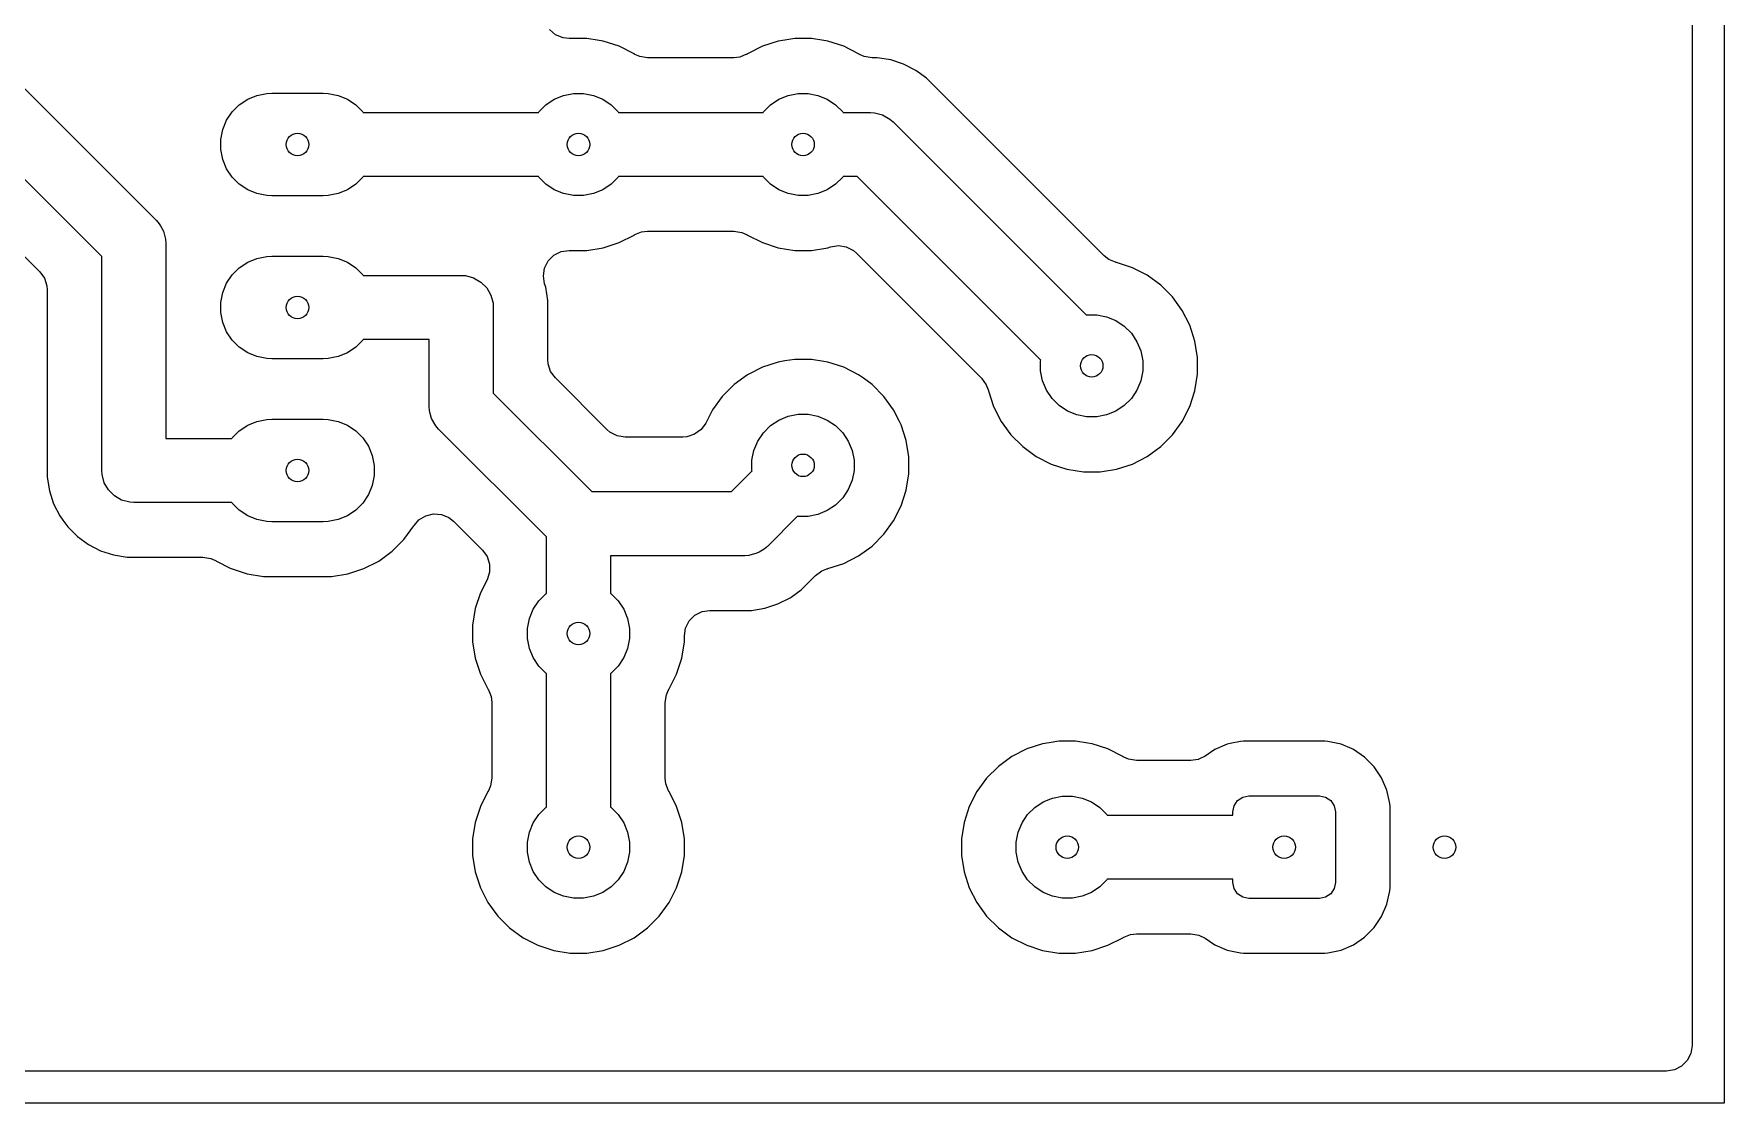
# Model space of a CAD drawing. Header units: millimetres. Extents: x 100 to 163, y -140.5 to -100.
# Drawn here: x 136.65 to 163, y -140.5 to -123.84 of the extents above; entities that cross this region are included whole.
import ezdxf

# ---------------------------------------------------------------- set-up
doc = ezdxf.new("R2010")
doc.units = ezdxf.units.MM
doc.layers.add('B.Cu', color=253, linetype='CONTINUOUS', true_color=0x83a598)
doc.layers.add('Edge.Cuts', color=40, linetype='CONTINUOUS', true_color=0xfabd2f)

msp = doc.modelspace()

# ---------------------------------------------------------------- linework, layer by layer
at = {"layer": 'B.Cu', "linetype": 'CONTINUOUS'}
for p, q in [((162.4995, -108.853193), (162.4995, -139.6005)), ((134.6283, -122.812893), (138.561853, -126.746446)), ((137.7083, -127.307106), (134.195557, -123.794363)), ((144.783266, -123.850881), (144.688353, -123.769793)), ((144.898592, -123.898669), (144.783266, -123.850881)), ((144.994427, -123.906225), (144.898592, -123.898669)), ((144.994427, -123.9095), (144.994427, -123.906225)), ((145.010103, -123.9095), (144.994427, -123.9095)), ((145.269897, -123.9095), (145.010103, -123.9095)), ((145.462344, -123.93998), (145.269897, -123.9095)), ((145.526494, -123.95014), (145.462344, -123.93998)), ((145.773572, -124.030421), (145.526494, -123.95014)), ((145.773575, -124.030422), (145.773572, -124.030421)), ((146.005046, -124.148363), (145.773575, -124.030422)), ((148.006424, -124.030422), (147.774953, -124.148363)), ((148.006427, -124.030421), (148.006424, -124.030422)), ((148.253505, -123.95014), (148.006427, -124.030421)), ((148.356145, -123.933884), (148.253505, -123.95014)), ((148.510103, -123.9095), (148.356145, -123.933884)), ((148.769897, -123.9095), (148.510103, -123.9095)), ((148.962344, -123.93998), (148.769897, -123.9095)), ((149.026494, -123.95014), (148.962344, -123.93998)), ((149.273572, -124.030421), (149.026494, -123.95014)), ((149.273575, -124.030422), (149.273572, -124.030421)), ((149.505046, -124.148363), (149.273575, -124.030422)), ((146.008854, -124.150697), (146.005046, -124.148363)), ((146.016965, -124.154436), (146.008854, -124.150697)), ((146.019019, -124.155483), (146.016965, -124.154436)), ((146.01906, -124.155402), (146.019019, -124.155483)), ((146.094043, -124.189972), (146.01906, -124.155402)), ((146.217341, -124.2095), (146.094043, -124.189972)), ((147.562659, -124.2095), (146.217341, -124.2095)), ((147.655815, -124.198473), (147.562659, -124.2095)), ((147.760739, -124.155008), (147.655815, -124.198473)), ((147.760981, -124.155483), (147.760739, -124.155008)), ((147.767017, -124.152407), (147.760981, -124.155483)), ((147.771146, -124.150697), (147.767017, -124.152407)), ((147.774953, -124.148363), (147.771146, -124.150697)), ((149.508854, -124.150697), (149.505046, -124.148363)), ((149.516965, -124.154436), (149.508854, -124.150697)), ((149.519019, -124.155483), (149.516965, -124.154436)), ((149.51906, -124.155402), (149.519019, -124.155483)), ((149.594043, -124.189972), (149.51906, -124.155402)), ((149.717341, -124.2095), (149.594043, -124.189972)), ((149.796284, -124.2095), (149.717341, -124.2095)), ((149.796287, -124.2095), (149.796284, -124.2095)), ((150.006243, -124.242754), (149.796287, -124.2095)), ((150.006244, -124.242754), (150.006243, -124.242754)), ((150.006248, -124.242755), (150.006244, -124.242754)), ((150.20841, -124.308442), (150.006248, -124.242755)), ((150.397817, -124.404949), (150.20841, -124.308442)), ((150.562401, -124.524526), (150.397817, -124.404949)), ((150.569792, -124.529896), (150.562401, -124.524526)), ((150.720104, -124.680208), (150.569792, -124.529896)), ((139.852485, -124.941592), (139.982883, -124.854463)), ((139.982883, -124.854463), (140.127772, -124.794448)), ((140.127772, -124.794448), (140.281586, -124.763852)), ((140.281586, -124.763852), (140.36, -124.76)), ((140.36, -124.76), (141.16, -124.76)), ((141.16, -124.76), (141.238414, -124.763852)), ((141.238414, -124.763852), (141.392228, -124.794448)), ((141.392228, -124.794448), (141.537117, -124.854463)), ((141.537117, -124.854463), (141.667515, -124.941592)), ((144.632485, -124.941592), (144.762883, -124.854463)), ((144.762883, -124.854463), (144.907772, -124.794448)), ((144.907772, -124.794448), (145.061586, -124.763852)), ((145.061586, -124.763852), (145.218414, -124.763852)), ((145.218414, -124.763852), (145.372228, -124.794448)), ((145.372228, -124.794448), (145.517117, -124.854463)), ((145.517117, -124.854463), (145.647515, -124.941592)), ((148.132485, -124.941592), (148.262883, -124.854463)), ((148.262883, -124.854463), (148.407772, -124.794448)), ((148.407772, -124.794448), (148.561586, -124.763852)), ((148.561586, -124.763852), (148.718414, -124.763852)), ((148.718414, -124.763852), (148.872228, -124.794448)), ((148.872228, -124.794448), (149.017117, -124.854463)), ((149.017117, -124.854463), (149.147515, -124.941592)), ((150.720106, -124.680211), (150.720104, -124.680208)), ((153.33315, -127.293255), (150.720106, -124.680211)), ((139.654463, -125.182883), (139.741592, -125.052485)), ((139.741592, -125.052485), (139.852485, -124.941592)), ((141.667515, -124.941592), (141.778408, -125.052485)), ((141.778408, -125.052485), (141.783429, -125.06)), ((141.783429, -125.06), (144.516571, -125.06)), ((144.516571, -125.06), (144.521592, -125.052485)), ((144.521592, -125.052485), (144.632485, -124.941592)), ((145.647515, -124.941592), (145.758408, -125.052485)), ((145.758408, -125.052485), (145.763429, -125.06)), ((145.763429, -125.06), (148.016571, -125.06)), ((148.016571, -125.06), (148.021592, -125.052485)), ((148.021592, -125.052485), (148.132485, -124.941592)), ((149.147515, -124.941592), (149.258408, -125.052485)), ((149.258408, -125.052485), (149.263429, -125.06)), ((149.263429, -125.06), (149.69, -125.06)), ((149.69, -125.06), (149.755248, -125.064277)), ((149.755248, -125.064277), (149.755263, -125.064277)), ((149.755263, -125.064277), (149.881342, -125.09806)), ((149.881342, -125.09806), (149.994381, -125.163323)), ((149.994381, -125.163323), (149.994396, -125.163338)), ((149.994396, -125.163338), (150.043553, -125.206447)), ((139.563852, -125.481586), (139.594448, -125.327772)), ((139.594448, -125.327772), (139.654463, -125.182883)), ((150.043553, -125.206447), (153.052722, -128.215615)), ((139.563852, -125.638414), (139.563852, -125.481586)), ((139.594448, -125.792228), (139.563852, -125.638414)), ((139.654463, -125.937117), (139.594448, -125.792228)), ((139.741592, -126.067515), (139.654463, -125.937117)), ((139.852485, -126.178408), (139.741592, -126.067515)), ((139.982883, -126.265537), (139.852485, -126.178408)), ((141.667515, -126.178408), (141.537117, -126.265537)), ((141.778408, -126.067515), (141.667515, -126.178408)), ((141.783429, -126.06), (141.778408, -126.067515)), ((144.516571, -126.06), (141.783429, -126.06)), ((144.521592, -126.067515), (144.516571, -126.06)), ((144.632485, -126.178408), (144.521592, -126.067515)), ((144.762883, -126.265537), (144.632485, -126.178408)), ((145.647515, -126.178408), (145.517117, -126.265537)), ((145.758408, -126.067515), (145.647515, -126.178408)), ((145.763429, -126.06), (145.758408, -126.067515)), ((148.016571, -126.06), (145.763429, -126.06)), ((148.021592, -126.067515), (148.016571, -126.06)), ((148.132485, -126.178408), (148.021592, -126.067515)), ((148.262883, -126.265537), (148.132485, -126.178408)), ((149.147515, -126.178408), (149.017117, -126.265537)), ((149.258408, -126.067515), (149.147515, -126.178408)), ((149.263429, -126.06), (149.258408, -126.067515)), ((149.482894, -126.06), (149.263429, -126.06)), ((152.345615, -128.922722), (149.482894, -126.06)), ((135.56468, -126.366275), (136.740936, -127.542531)), ((140.127772, -126.325552), (139.982883, -126.265537)), ((140.281586, -126.356148), (140.127772, -126.325552)), ((140.36, -126.36), (140.281586, -126.356148)), ((141.16, -126.36), (140.36, -126.36)), ((141.238414, -126.356148), (141.16, -126.36)), ((141.392228, -126.325552), (141.238414, -126.356148)), ((141.537117, -126.265537), (141.392228, -126.325552)), ((144.907772, -126.325552), (144.762883, -126.265537)), ((145.061586, -126.356148), (144.907772, -126.325552)), ((145.218414, -126.356148), (145.061586, -126.356148)), ((145.372228, -126.325552), (145.218414, -126.356148)), ((145.517117, -126.265537), (145.372228, -126.325552)), ((148.407772, -126.325552), (148.262883, -126.265537)), ((148.561586, -126.356148), (148.407772, -126.325552)), ((148.718414, -126.356148), (148.561586, -126.356148)), ((148.872228, -126.325552), (148.718414, -126.356148)), ((149.017117, -126.265537), (148.872228, -126.325552)), ((138.561853, -126.746446), (138.604968, -126.79561)), ((138.604968, -126.79561), (138.604977, -126.795619)), ((138.604977, -126.795619), (138.624827, -126.830001)), ((138.624827, -126.830001), (138.67024, -126.908658)), ((138.67024, -126.908658), (138.704023, -127.034737)), ((145.773572, -127.089579), (146.005051, -126.971634)), ((146.005051, -126.971634), (146.00506, -126.971627)), ((146.00506, -126.971627), (146.008854, -126.969303)), ((146.008854, -126.969303), (146.012982, -126.967592)), ((146.012982, -126.967592), (146.019019, -126.964517)), ((146.019019, -126.964517), (146.01926, -126.964991)), ((146.01926, -126.964991), (146.124185, -126.921527)), ((146.124185, -126.921527), (146.217341, -126.9105)), ((146.217341, -126.9105), (147.562659, -126.9105)), ((147.562659, -126.9105), (147.685957, -126.930028)), ((147.685957, -126.930028), (147.760939, -126.964597)), ((147.760939, -126.964597), (147.760981, -126.964517)), ((147.760981, -126.964517), (147.763034, -126.965563)), ((147.763034, -126.965563), (147.771146, -126.969303)), ((147.771146, -126.969303), (147.774945, -126.971631)), ((147.774945, -126.971631), (147.774949, -126.971634)), ((147.774949, -126.971634), (148.006428, -127.089579)), ((138.704023, -127.034737), (138.704023, -127.034752)), ((138.704023, -127.034752), (138.7083, -127.1)), ((138.7083, -127.1), (138.7083, -130.14)), ((144.757263, -127.286496), (144.868491, -127.229821)), ((144.868491, -127.229821), (144.991789, -127.210292)), ((144.991789, -127.210292), (144.997069, -127.2105)), ((144.997069, -127.2105), (145.010103, -127.2105)), ((145.010103, -127.2105), (145.269894, -127.2105)), ((145.269894, -127.2105), (145.269897, -127.2105)), ((145.269897, -127.2105), (145.526493, -127.16986)), ((145.526493, -127.16986), (145.773572, -127.089579)), ((148.006428, -127.089579), (148.253507, -127.16986)), ((148.253507, -127.16986), (148.510103, -127.2105)), ((148.510103, -127.2105), (148.510106, -127.2105)), ((148.510106, -127.2105), (148.769894, -127.2105)), ((148.769894, -127.2105), (148.769897, -127.2105)), ((148.769897, -127.2105), (149.026493, -127.16986)), ((149.026493, -127.16986), (149.068283, -127.156281)), ((149.068283, -127.156281), (149.191577, -127.136751)), ((149.191577, -127.136751), (149.314875, -127.156277)), ((149.314875, -127.156277), (149.426105, -127.212949)), ((149.426105, -127.212949), (149.47372, -127.253615)), ((149.47372, -127.253615), (151.423255, -129.20315)), ((137.7083, -130.64), (137.7083, -127.307106)), ((139.741592, -127.592485), (139.852485, -127.481592)), ((139.852485, -127.481592), (139.982883, -127.394463)), ((139.982883, -127.394463), (140.127772, -127.334448)), ((140.127772, -127.334448), (140.281586, -127.303852)), ((140.281586, -127.303852), (140.36, -127.3)), ((140.36, -127.3), (141.16, -127.3)), ((141.16, -127.3), (141.238414, -127.303852)), ((141.238414, -127.303852), (141.392228, -127.334448)), ((141.392228, -127.334448), (141.537117, -127.394463)), ((141.537117, -127.394463), (141.667515, -127.481592)), ((141.667515, -127.481592), (141.778408, -127.592485)), ((144.592792, -127.609295), (144.612319, -127.485997)), ((144.612319, -127.485997), (144.668992, -127.374768)), ((144.668992, -127.374768), (144.757263, -127.286496)), ((153.406802, -127.351318), (153.33315, -127.293255)), ((153.511747, -127.39479), (153.406802, -127.351318)), ((153.511584, -127.395295), (153.511747, -127.39479)), ((153.51799, -127.397376), (153.511584, -127.395295)), ((153.522134, -127.399093), (153.51799, -127.397376)), ((153.526497, -127.40014), (153.522134, -127.399093)), ((153.773561, -127.480417), (153.526497, -127.40014)), ((153.773575, -127.480422), (153.773561, -127.480417)), ((154.00505, -127.598365), (153.773575, -127.480422)), ((136.740936, -127.542531), (136.814312, -127.643525)), ((136.814312, -127.643525), (136.852888, -127.76225)), ((136.852888, -127.76225), (136.8578, -127.824667)), ((139.594448, -127.867772), (139.654463, -127.722883)), ((139.654463, -127.722883), (139.741592, -127.592485)), ((141.778408, -127.592485), (141.783429, -127.6)), ((141.783429, -127.6), (143.3117, -127.6)), ((143.3117, -127.6), (143.376963, -127.604278)), ((143.376963, -127.604278), (143.503042, -127.63806)), ((143.503042, -127.63806), (143.616081, -127.703323)), ((143.616081, -127.703323), (143.708377, -127.795619)), ((143.708377, -127.795619), (143.77364, -127.908658)), ((144.61232, -127.732588), (144.592792, -127.609295)), ((144.628946, -127.783757), (144.61232, -127.732588)), ((144.6622, -127.993713), (144.628946, -127.783757)), ((154.005052, -127.598366), (154.00505, -127.598365)), ((154.215229, -127.751069), (154.005051, -127.598366)), ((154.005051, -127.598366), (154.005052, -127.598366)), ((154.398931, -127.934771), (154.215229, -127.751069)), ((136.8578, -127.824667), (136.8578, -130.746284)), ((139.563852, -128.021586), (139.594448, -127.867772)), ((139.563852, -128.178414), (139.563852, -128.021586)), ((143.77364, -127.908658), (143.807422, -128.034737)), ((143.807422, -128.034737), (143.8117, -128.1)), ((144.6622, -127.993715), (144.6622, -127.993713)), ((144.6622, -128.916233), (144.6622, -127.993715)), ((154.551634, -128.144949), (154.398931, -127.934771)), ((139.594448, -128.332228), (139.563852, -128.178414)), ((143.8117, -128.1), (143.8117, -129.433793)), ((153.052722, -128.215615), (153.061586, -128.213852)), ((153.061586, -128.213852), (153.218414, -128.213852)), ((153.218414, -128.213852), (153.372228, -128.244448)), ((153.372228, -128.244448), (153.517117, -128.304463)), ((153.517117, -128.304463), (153.647515, -128.391592)), ((154.669579, -128.376428), (154.551634, -128.144949)), ((139.654463, -128.477117), (139.594448, -128.332228)), ((139.741592, -128.607515), (139.654463, -128.477117)), ((153.647515, -128.391592), (153.758408, -128.502485)), ((153.758408, -128.502485), (153.845537, -128.632883)), ((154.74986, -128.623507), (154.669579, -128.376428)), ((139.852485, -128.718408), (139.741592, -128.607515)), ((139.982883, -128.805537), (139.852485, -128.718408)), ((140.127772, -128.865552), (139.982883, -128.805537)), ((141.537117, -128.805537), (141.392228, -128.865552)), ((141.667515, -128.718408), (141.537117, -128.805537)), ((141.778408, -128.607515), (141.667515, -128.718408)), ((141.783429, -128.6), (141.778408, -128.607515)), ((142.8117, -128.6), (141.783429, -128.6)), ((142.8117, -129.6409), (142.8117, -128.6)), ((153.845537, -128.632883), (153.905552, -128.777772)), ((153.905552, -128.777772), (153.936148, -128.931586)), ((154.7905, -128.880103), (154.74986, -128.623507)), ((140.281586, -128.896148), (140.127772, -128.865552)), ((140.36, -128.9), (140.281586, -128.896148)), ((141.16, -128.9), (140.36, -128.9)), ((141.238414, -128.896148), (141.16, -128.9)), ((141.392228, -128.865552), (141.238414, -128.896148)), ((144.667112, -128.97865), (144.6622, -128.916233)), ((144.705688, -129.097375), (144.667112, -128.97865)), ((144.779064, -129.198369), (144.705688, -129.097375)), ((148.006424, -129.030422), (147.774949, -129.148365)), ((148.006427, -129.030421), (148.006424, -129.030422)), ((148.253505, -128.95014), (148.006427, -129.030421)), ((148.356145, -128.933884), (148.253505, -128.95014)), ((148.510103, -128.9095), (148.356145, -128.933884)), ((148.769897, -128.9095), (148.510103, -128.9095)), ((148.962344, -128.93998), (148.769897, -128.9095)), ((149.026494, -128.95014), (148.962344, -128.93998)), ((149.273572, -129.030421), (149.026494, -128.95014)), ((149.273575, -129.030422), (149.273572, -129.030421)), ((149.50505, -129.148365), (149.273575, -129.030422)), ((152.343852, -128.931586), (152.345615, -128.922722)), ((152.343852, -129.088414), (152.343852, -128.931586)), ((152.374448, -129.242228), (152.343852, -129.088414)), ((153.936148, -129.088414), (153.905552, -129.242228)), ((153.936148, -128.931586), (153.936148, -129.088414)), ((154.7905, -129.139897), (154.7905, -128.880103)), ((145.582531, -130.001836), (144.779064, -129.198369)), ((147.564773, -129.301067), (147.381067, -129.484773)), ((147.774949, -129.148365), (147.564773, -129.301067)), ((149.580455, -129.20315), (149.50505, -129.148365)), ((149.715229, -129.301069), (149.580455, -129.20315)), ((149.898931, -129.484771), (149.715229, -129.301069)), ((151.423255, -129.20315), (151.496631, -129.304144)), ((151.496631, -129.304144), (151.52521, -129.381611)), ((151.52521, -129.381611), (151.525295, -129.381584)), ((151.525295, -129.381584), (151.52599, -129.383724)), ((151.52599, -129.383724), (151.529093, -129.392134)), ((152.434463, -129.387117), (152.374448, -129.242228)), ((153.905552, -129.242228), (153.845537, -129.387117)), ((154.74986, -129.396493), (154.7905, -129.139897)), ((142.815977, -129.706147), (142.8117, -129.6409)), ((143.8117, -129.433793), (145.347107, -130.9692)), ((147.381067, -129.484773), (147.228365, -129.694949)), ((150.051634, -129.694949), (149.898931, -129.484771)), ((151.529093, -129.392134), (151.53014, -129.396497)), ((151.53014, -129.396497), (151.610417, -129.643561)), ((151.610417, -129.643561), (151.610422, -129.643575)), ((151.610422, -129.643575), (151.728365, -129.87505)), ((152.521592, -129.517515), (152.434463, -129.387117)), ((152.632485, -129.628408), (152.521592, -129.517515)), ((152.762883, -129.715537), (152.632485, -129.628408)), ((153.647515, -129.628408), (153.517117, -129.715537)), ((153.758408, -129.517515), (153.647515, -129.628408)), ((153.845537, -129.387117), (153.758408, -129.517515)), ((154.551634, -129.875051), (154.669579, -129.643572)), ((154.669579, -129.643572), (154.74986, -129.396493)), ((139.982883, -129.934463), (140.127772, -129.874448)), ((140.127772, -129.874448), (140.281586, -129.843852)), ((140.281586, -129.843852), (140.36, -129.84)), ((140.36, -129.84), (141.16, -129.84)), ((141.16, -129.84), (141.238414, -129.843852)), ((141.238414, -129.843852), (141.392228, -129.874448)), ((141.392228, -129.874448), (141.537117, -129.934463)), ((142.815977, -129.706163), (142.815977, -129.706147)), ((142.828668, -129.753525), (142.815977, -129.706163)), ((142.84976, -129.832242), (142.828668, -129.753525)), ((142.915023, -129.945281), (142.84976, -129.832242)), ((147.123457, -129.900843), (147.050081, -130.001836)), ((147.228365, -129.694949), (147.123457, -129.900843)), ((148.132485, -129.941592), (148.262883, -129.854463)), ((148.262883, -129.854463), (148.407772, -129.794448)), ((148.407772, -129.794448), (148.561586, -129.763852)), ((148.561586, -129.763852), (148.718414, -129.763852)), ((148.718414, -129.763852), (148.872228, -129.794448)), ((148.872228, -129.794448), (149.017117, -129.854463)), ((149.017117, -129.854463), (149.147515, -129.941592)), ((150.1434, -129.87505), (150.051634, -129.694949)), ((150.169579, -129.926428), (150.1434, -129.87505)), ((151.728365, -129.87505), (151.771679, -129.934667)), ((152.907772, -129.775552), (152.762883, -129.715537)), ((153.061586, -129.806148), (152.907772, -129.775552)), ((153.218414, -129.806148), (153.061586, -129.806148)), ((153.372228, -129.775552), (153.218414, -129.806148)), ((153.517117, -129.715537), (153.372228, -129.775552)), ((154.398931, -130.085229), (154.551634, -129.875051)), ((138.7083, -130.14), (139.736571, -130.14)), ((139.736571, -130.14), (139.741592, -130.132485)), ((139.741592, -130.132485), (139.852485, -130.021592)), ((139.852485, -130.021592), (139.982883, -129.934463)), ((141.537117, -129.934463), (141.667515, -130.021592)), ((141.667515, -130.021592), (141.778408, -130.132485)), ((141.778408, -130.132485), (141.865537, -130.262883)), ((142.915038, -129.945296), (142.915023, -129.945281)), ((142.958147, -129.994453), (142.915038, -129.945296)), ((144.64, -131.676306), (142.958147, -129.994453)), ((145.630141, -130.042498), (145.582531, -130.001836)), ((145.741369, -130.099172), (145.630141, -130.042498)), ((145.864667, -130.1187), (145.741369, -130.099172)), ((146.767946, -130.1187), (145.864667, -130.1187)), ((146.830362, -130.113788), (146.767946, -130.1187)), ((146.949087, -130.075212), (146.830362, -130.113788)), ((147.050081, -130.001836), (146.949087, -130.075212)), ((147.934463, -130.182883), (148.021592, -130.052485)), ((148.021592, -130.052485), (148.132485, -129.941592)), ((149.147515, -129.941592), (149.258408, -130.052485)), ((149.258408, -130.052485), (149.345537, -130.182883)), ((150.24986, -130.173507), (150.169579, -129.926428)), ((150.2905, -130.430103), (150.24986, -130.173507)), ((151.771679, -129.934667), (151.881069, -130.085229)), ((151.881069, -130.085229), (152.064771, -130.268931)), ((154.215229, -130.268931), (154.398931, -130.085229)), ((141.865537, -130.262883), (141.925552, -130.407772)), ((141.925552, -130.407772), (141.956148, -130.561586)), ((147.843852, -130.481586), (147.874448, -130.327772)), ((147.874448, -130.327772), (147.934463, -130.182883)), ((149.345537, -130.182883), (149.405552, -130.327772)), ((149.405552, -130.327772), (149.436148, -130.481586)), ((150.2905, -130.689897), (150.2905, -130.430103)), ((152.064771, -130.268931), (152.274949, -130.421634)), ((152.274949, -130.421634), (152.506428, -130.539579)), ((153.773572, -130.539579), (154.005051, -130.421634)), ((154.005051, -130.421634), (154.215229, -130.268931)), ((137.712578, -130.705263), (137.7083, -130.64)), ((141.956148, -130.561586), (141.956148, -130.718414)), ((147.523694, -130.9692), (147.845615, -130.647278)), ((147.843852, -130.638414), (147.843852, -130.481586)), ((147.845615, -130.647278), (147.843852, -130.638414)), ((149.436148, -130.638414), (149.405552, -130.792228)), ((149.436148, -130.481586), (149.436148, -130.638414)), ((150.24986, -130.946493), (150.2905, -130.689897)), ((152.506428, -130.539579), (152.753507, -130.61986)), ((152.753507, -130.61986), (153.010103, -130.6605)), ((153.010103, -130.6605), (153.010106, -130.6605)), ((153.010106, -130.6605), (153.269894, -130.6605)), ((153.269894, -130.6605), (153.269897, -130.6605)), ((153.269897, -130.6605), (153.526493, -130.61986)), ((153.526493, -130.61986), (153.773572, -130.539579)), ((136.8578, -130.746284), (136.891055, -130.956248)), ((136.891055, -130.956248), (136.956742, -131.15841)), ((137.74636, -130.831342), (137.712578, -130.705263)), ((137.811623, -130.944381), (137.74636, -130.831342)), ((137.903919, -131.036677), (137.811623, -130.944381)), ((141.925552, -130.872228), (141.865537, -131.017117)), ((141.956148, -130.718414), (141.925552, -130.872228)), ((149.345537, -130.937117), (149.258408, -131.067515)), ((149.405552, -130.792228), (149.345537, -130.937117)), ((150.169579, -131.193572), (150.24986, -130.946493)), ((136.956742, -131.15841), (137.053249, -131.347817)), ((138.016958, -131.10194), (137.903919, -131.036677)), ((138.143037, -131.135722), (138.016958, -131.10194)), ((138.2083, -131.14), (138.143037, -131.135722)), ((139.736571, -131.14), (138.2083, -131.14)), ((139.741592, -131.147515), (139.736571, -131.14)), ((139.852485, -131.258408), (139.741592, -131.147515)), ((141.778408, -131.147515), (141.667515, -131.258408)), ((141.865537, -131.017117), (141.778408, -131.147515)), ((145.347107, -130.9692), (147.523694, -130.9692)), ((149.147515, -131.178408), (149.017117, -131.265537)), ((149.258408, -131.067515), (149.147515, -131.178408)), ((150.051634, -131.425051), (150.169579, -131.193572)), ((137.053249, -131.347817), (137.103391, -131.416831)), ((137.103391, -131.416831), (137.178196, -131.519792)), ((139.982883, -131.345537), (139.852485, -131.258408)), ((140.127772, -131.405552), (139.982883, -131.345537)), ((140.281586, -131.436148), (140.127772, -131.405552)), ((140.36, -131.44), (140.281586, -131.436148)), ((141.16, -131.44), (140.36, -131.44)), ((141.238414, -131.436148), (141.16, -131.44)), ((141.392228, -131.405552), (141.238414, -131.436148)), ((141.537117, -131.345537), (141.392228, -131.405552)), ((141.667515, -131.258408), (141.537117, -131.345537)), ((142.571634, -131.50505), (142.580848, -131.492369)), ((142.580848, -131.492369), (142.582001, -131.493207)), ((142.582001, -131.493207), (142.652059, -131.411174)), ((142.652059, -131.411174), (142.758496, -131.345945)), ((142.758496, -131.345945), (142.879881, -131.316798)), ((142.879881, -131.316798), (143.004331, -131.326588)), ((143.004331, -131.326588), (143.119665, -131.374356)), ((143.119665, -131.374356), (143.193336, -131.432431)), ((143.193336, -131.432431), (143.640673, -131.879768)), ((148.552721, -131.354384), (148.084353, -131.822753)), ((148.561586, -131.356148), (148.552721, -131.354384)), ((148.718414, -131.356148), (148.561586, -131.356148)), ((148.872228, -131.325552), (148.718414, -131.356148)), ((149.017117, -131.265537), (148.872228, -131.325552)), ((149.898931, -131.635229), (150.051634, -131.425051)), ((137.178196, -131.519792), (137.328508, -131.670104)), ((137.328508, -131.670104), (137.328511, -131.670106)), ((137.328511, -131.670106), (137.500482, -131.79505)), ((142.235229, -131.898931), (142.418931, -131.715229)), ((142.418931, -131.715229), (142.571634, -131.505051)), ((142.571634, -131.505051), (142.571634, -131.50505)), ((144.64, -132.55657), (144.64, -131.676306)), ((149.715229, -131.818931), (149.898931, -131.635229)), ((137.500482, -131.79505), (137.500484, -131.795051)), ((137.500484, -131.795051), (137.689888, -131.891557)), ((137.689888, -131.891557), (137.892057, -131.957246)), ((137.892057, -131.957246), (138.102013, -131.9905)), ((138.102013, -131.9905), (139.282659, -131.9905)), ((139.282659, -131.9905), (139.405957, -132.010028)), ((139.405957, -132.010028), (139.480939, -132.044597)), ((142.025051, -132.051634), (142.235229, -131.898931)), ((143.640673, -131.879768), (143.714049, -131.980762)), ((143.714049, -131.980762), (143.752625, -132.099487)), ((147.7308, -131.9692), (145.64, -131.9692)), ((145.64, -131.9692), (145.64, -132.55657)), ((147.796048, -131.964923), (147.7308, -131.9692)), ((147.796063, -131.964923), (147.796048, -131.964923)), ((147.922142, -131.93114), (147.796063, -131.964923)), ((147.954467, -131.912477), (147.922142, -131.93114)), ((148.035181, -131.865877), (147.954467, -131.912477)), ((148.035196, -131.865861), (148.035181, -131.865877)), ((148.084353, -131.822753), (148.035196, -131.865861)), ((149.273572, -132.089579), (149.505051, -131.971634)), ((149.505051, -131.971634), (149.715229, -131.818931)), ((139.480939, -132.044597), (139.480981, -132.044517)), ((139.480981, -132.044517), (139.483034, -132.045563)), ((139.483034, -132.045563), (139.491146, -132.049303)), ((139.491146, -132.049303), (139.494945, -132.051631)), ((139.494945, -132.051631), (139.494949, -132.051634)), ((139.494949, -132.051634), (139.494953, -132.051636)), ((139.494953, -132.051636), (139.708609, -132.1605)), ((139.708609, -132.1605), (139.726428, -132.169579)), ((139.726428, -132.169579), (139.973507, -132.24986)), ((139.973507, -132.24986), (140.230103, -132.2905)), ((141.289897, -132.2905), (141.546493, -132.24986)), ((141.546493, -132.24986), (141.793572, -132.169579)), ((141.793572, -132.169579), (142.025051, -132.051634)), ((143.752625, -132.224321), (143.714049, -132.343045)), ((143.752625, -132.099487), (143.752625, -132.224321)), ((148.760906, -132.348988), (148.833152, -132.276741)), ((148.833152, -132.276741), (148.934143, -132.203368)), ((148.934143, -132.203368), (149.011611, -132.17479)), ((149.011583, -132.174704), (149.013777, -132.17399)), ((149.011611, -132.17479), (149.011583, -132.174704)), ((149.013777, -132.17399), (149.022151, -132.170902)), ((149.022151, -132.170902), (149.026481, -132.169861)), ((149.026481, -132.169861), (149.026493, -132.16986)), ((149.026493, -132.16986), (149.273572, -132.089579)), ((140.230103, -132.2905), (140.230106, -132.2905)), ((140.230106, -132.2905), (141.289894, -132.2905)), ((141.289894, -132.2905), (141.289897, -132.2905)), ((143.610421, -132.546427), (143.53014, -132.793505)), ((143.610423, -132.546423), (143.610421, -132.546427)), ((143.714049, -132.343045), (143.610423, -132.546423)), ((148.454084, -132.613013), (148.610592, -132.499304)), ((148.610592, -132.499304), (148.760904, -132.348992)), ((148.760904, -132.348992), (148.760906, -132.348988)), ((143.53014, -132.793505), (143.4895, -133.050105)), ((144.374448, -132.947772), (144.434463, -132.802883)), ((144.434463, -132.802883), (144.521592, -132.672485)), ((144.521592, -132.672485), (144.632485, -132.561592)), ((144.632485, -132.561592), (144.64, -132.55657)), ((145.64, -132.55657), (145.647515, -132.561592)), ((145.647515, -132.561592), (145.758408, -132.672485)), ((145.758408, -132.672485), (145.845537, -132.802883)), ((145.845537, -132.802883), (145.905552, -132.947772)), ((147.837087, -132.8197), (148.047043, -132.786446)), ((148.047043, -132.786446), (148.249212, -132.720757)), ((148.249212, -132.720757), (148.438616, -132.624251)), ((148.438616, -132.624251), (148.454084, -132.613013)), ((143.4895, -133.050105), (143.4895, -133.309894)), ((144.343852, -133.101586), (144.374448, -132.947772)), ((145.905552, -132.947772), (145.936148, -133.101586)), ((146.810028, -133.095402), (146.866702, -132.984174)), ((146.866702, -132.984174), (146.954974, -132.895902)), ((146.954974, -132.895902), (147.066202, -132.839228)), ((147.066202, -132.839228), (147.1895, -132.8197)), ((147.1895, -132.8197), (147.837084, -132.8197)), ((147.837084, -132.8197), (147.837087, -132.8197)), ((143.4895, -133.309894), (143.53014, -133.566494)), ((144.343852, -133.258414), (144.343852, -133.101586)), ((144.374448, -133.412228), (144.343852, -133.258414)), ((145.936148, -133.258414), (145.905552, -133.412228)), ((145.936148, -133.101586), (145.936148, -133.258414)), ((146.74986, -133.566493), (146.7905, -133.309897)), ((146.7905, -133.2187), (146.810028, -133.095402)), ((146.7905, -133.309897), (146.7905, -133.2187)), ((143.53014, -133.566494), (143.610421, -133.813572)), ((144.434463, -133.557117), (144.374448, -133.412228)), ((144.521592, -133.687515), (144.434463, -133.557117)), ((145.845537, -133.557117), (145.758408, -133.687515)), ((145.905552, -133.412228), (145.845537, -133.557117)), ((146.669579, -133.813572), (146.74986, -133.566493)), ((143.610421, -133.813572), (143.610422, -133.813575)), ((143.610422, -133.813575), (143.728363, -134.045046)), ((144.632485, -133.798408), (144.521592, -133.687515)), ((144.64, -133.803429), (144.632485, -133.798408)), ((144.64, -135.88657), (144.64, -133.803429)), ((145.647515, -133.798408), (145.64, -133.803429)), ((145.64, -133.803429), (145.64, -135.88657)), ((145.758408, -133.687515), (145.647515, -133.798408)), ((146.551634, -134.045051), (146.669579, -133.813572)), ((143.728363, -134.045046), (143.730703, -134.048864)), ((143.730703, -134.048864), (143.732416, -134.053)), ((143.732416, -134.053), (143.735483, -134.059019)), ((143.735483, -134.059019), (143.735009, -134.05926)), ((143.735009, -134.05926), (143.778475, -134.164196)), ((146.510028, -134.134044), (146.544596, -134.059059)), ((146.544517, -134.059019), (146.54555, -134.05699)), ((146.544596, -134.059059), (146.544517, -134.059019)), ((146.54555, -134.05699), (146.549297, -134.048864)), ((146.549297, -134.048864), (146.551627, -134.04506)), ((146.551627, -134.04506), (146.551634, -134.045051)), ((143.778475, -134.164196), (143.7895, -134.257342)), ((143.7895, -134.257342), (143.7895, -135.432658)), ((146.4905, -134.257342), (146.510028, -134.134044)), ((146.4905, -135.432658), (146.4905, -134.257342)), ((152.373505, -134.90014), (152.126427, -134.980421)), ((152.476145, -134.883884), (152.373505, -134.90014)), ((152.630103, -134.8595), (152.476145, -134.883884)), ((152.889897, -134.8595), (152.630103, -134.8595)), ((153.082344, -134.88998), (152.889897, -134.8595)), ((153.146494, -134.90014), (153.082344, -134.88998)), ((153.393572, -134.980421), (153.146494, -134.90014)), ((155.253383, -134.906988), (155.060183, -134.989722)), ((155.299217, -134.897017), (155.253383, -134.906988)), ((155.458755, -134.862312), (155.299217, -134.897017)), ((155.458756, -134.862311), (155.458755, -134.862312)), ((155.458761, -134.862311), (155.458756, -134.862311)), ((155.505946, -134.8595), (155.458761, -134.862311)), ((155.505962, -134.8595), (155.505946, -134.8595)), ((156.774038, -134.8595), (155.505962, -134.8595)), ((156.774053, -134.8595), (156.774038, -134.8595)), ((156.82124, -134.862311), (156.774053, -134.8595)), ((156.821245, -134.862312), (156.821238, -134.862311)), ((156.821238, -134.862311), (156.82124, -134.862311)), ((157.026612, -134.906987), (156.821245, -134.862312)), ((157.026616, -134.906988), (157.026612, -134.906987)), ((157.198096, -134.980421), (157.026616, -134.906988)), ((151.894949, -135.098365), (151.684773, -135.251067)), ((152.126424, -134.980422), (151.894949, -135.098365)), ((152.126427, -134.980421), (152.126424, -134.980422)), ((153.393575, -134.980422), (153.393572, -134.980421)), ((153.625046, -135.098363), (153.393575, -134.980422)), ((153.628854, -135.100697), (153.625046, -135.098363)), ((153.636965, -135.104436), (153.628854, -135.100697)), ((153.639019, -135.105483), (153.636965, -135.104436)), ((153.63906, -135.105402), (153.639019, -135.105483)), ((153.714043, -135.139972), (153.63906, -135.105402)), ((153.837341, -135.1595), (153.714043, -135.139972)), ((154.687006, -135.1595), (153.837341, -135.1595)), ((154.797595, -135.143868), (154.687006, -135.1595)), ((154.910649, -135.090931), (154.797595, -135.143868)), ((155.060183, -134.989722), (154.910649, -135.090931)), ((157.219813, -134.989721), (157.198096, -134.980421)), ((157.393865, -135.107523), (157.219813, -134.989721)), ((157.542477, -135.256135), (157.393865, -135.107523)), ((143.7895, -135.432658), (143.769972, -135.555956)), ((146.501525, -135.525804), (146.4905, -135.432658)), ((151.501067, -135.434773), (151.348365, -135.644949)), ((151.684773, -135.251067), (151.501067, -135.434773)), ((157.660279, -135.430187), (157.542477, -135.256135)), ((157.743013, -135.623388), (157.660279, -135.430187)), ((143.728363, -135.644953), (143.610422, -135.876424)), ((143.730703, -135.641136), (143.728363, -135.644953)), ((143.734449, -135.633009), (143.730703, -135.641136)), ((143.735483, -135.630981), (143.734449, -135.633009)), ((143.769972, -135.555956), (143.735403, -135.63094)), ((143.735403, -135.63094), (143.735483, -135.630981)), ((146.54499, -135.630739), (146.501525, -135.525804)), ((146.544517, -135.630981), (146.54499, -135.630739)), ((146.547583, -135.636999), (146.544517, -135.630981)), ((146.549297, -135.641136), (146.547583, -135.636999)), ((146.551631, -135.644945), (146.549297, -135.641136)), ((146.551634, -135.644949), (146.551631, -135.644945)), ((146.669579, -135.876428), (146.551634, -135.644949)), ((151.348365, -135.644949), (151.230422, -135.876424)), ((155.494329, -135.72903), (155.59, -135.71)), ((155.59, -135.71), (156.69, -135.71)), ((156.69, -135.71), (156.785671, -135.72903)), ((157.787688, -135.828755), (157.743013, -135.623388)), ((143.610421, -135.876427), (143.53014, -136.123505)), ((143.610422, -135.876424), (143.610421, -135.876427)), ((144.521592, -136.002485), (144.632485, -135.891592)), ((144.632485, -135.891592), (144.64, -135.88657)), ((145.64, -135.88657), (145.647515, -135.891592)), ((145.647515, -135.891592), (145.758408, -136.002485)), ((146.74986, -136.123507), (146.669579, -135.876428)), ((151.230421, -135.876427), (151.15014, -136.123505)), ((151.230422, -135.876424), (151.230421, -135.876427)), ((152.141592, -136.002485), (152.252485, -135.891592)), ((152.252485, -135.891592), (152.382883, -135.804463)), ((152.382883, -135.804463), (152.527772, -135.744448)), ((152.527772, -135.744448), (152.681586, -135.713852)), ((152.681586, -135.713852), (152.838414, -135.713852)), ((152.838414, -135.713852), (152.992228, -135.744448)), ((152.992228, -135.744448), (153.137117, -135.804463)), ((153.137117, -135.804463), (153.267515, -135.891592)), ((153.267515, -135.891592), (153.378408, -136.002485)), ((155.34, -135.96), (155.35903, -135.864329)), ((155.34, -136.01), (155.34, -135.96)), ((155.35903, -135.864329), (155.413223, -135.783223)), ((155.413223, -135.783223), (155.494329, -135.72903)), ((156.785671, -135.72903), (156.866777, -135.783223)), ((156.866777, -135.783223), (156.92097, -135.864329)), ((156.92097, -135.864329), (156.94, -135.96)), ((156.94, -135.96), (156.94, -137.06)), ((157.7905, -135.875962), (157.787688, -135.828755)), ((157.7905, -137.144038), (157.7905, -135.875962)), ((143.53014, -136.123505), (143.4895, -136.380105)), ((144.374448, -136.277772), (144.434463, -136.132883)), ((144.434463, -136.132883), (144.521592, -136.002485)), ((145.758408, -136.002485), (145.845537, -136.132883)), ((145.845537, -136.132883), (145.905552, -136.277772)), ((146.7905, -136.380103), (146.74986, -136.123507)), ((151.15014, -136.123505), (151.1095, -136.380105)), ((151.994448, -136.277772), (152.054463, -136.132883)), ((152.054463, -136.132883), (152.141592, -136.002485)), ((153.378408, -136.002485), (153.383429, -136.01)), ((153.383429, -136.01), (155.34, -136.01)), ((143.4895, -136.380105), (143.4895, -136.639894)), ((144.343852, -136.431586), (144.374448, -136.277772)), ((144.343852, -136.588414), (144.343852, -136.431586)), ((145.905552, -136.277772), (145.936148, -136.431586)), ((145.936148, -136.431586), (145.936148, -136.588414)), ((146.7905, -136.380105), (146.7905, -136.380103)), ((146.7905, -136.639897), (146.7905, -136.380105)), ((151.1095, -136.380105), (151.1095, -136.639894)), ((151.963852, -136.431586), (151.994448, -136.277772)), ((151.963852, -136.588414), (151.963852, -136.431586)), ((143.4895, -136.639894), (143.53014, -136.896494)), ((144.374448, -136.742228), (144.343852, -136.588414)), ((144.434463, -136.887117), (144.374448, -136.742228)), ((145.905552, -136.742228), (145.845537, -136.887117)), ((145.936148, -136.588414), (145.905552, -136.742228)), ((146.74986, -136.896493), (146.7905, -136.639897)), ((151.1095, -136.639894), (151.15014, -136.896494)), ((151.994448, -136.742228), (151.963852, -136.588414)), ((152.054463, -136.887117), (151.994448, -136.742228)), ((143.53014, -136.896494), (143.610421, -137.143572)), ((144.521592, -137.017515), (144.434463, -136.887117)), ((144.632485, -137.128408), (144.521592, -137.017515)), ((145.758408, -137.017515), (145.647515, -137.128408)), ((145.845537, -136.887117), (145.758408, -137.017515)), ((146.669579, -137.143572), (146.74986, -136.896493)), ((151.15014, -136.896494), (151.230421, -137.143572)), ((152.141592, -137.017515), (152.054463, -136.887117)), ((152.252485, -137.128408), (152.141592, -137.017515)), ((153.378408, -137.017515), (153.267515, -137.128408)), ((153.383429, -137.01), (153.378408, -137.017515)), ((155.34, -137.01), (153.383429, -137.01)), ((155.34, -137.06), (155.34, -137.01)), ((143.610421, -137.143572), (143.610422, -137.143575)), ((143.610422, -137.143575), (143.728365, -137.37505)), ((144.762883, -137.215537), (144.632485, -137.128408)), ((144.907772, -137.275552), (144.762883, -137.215537)), ((145.061586, -137.306148), (144.907772, -137.275552)), ((145.372228, -137.275552), (145.218414, -137.306148)), ((145.517117, -137.215537), (145.372228, -137.275552)), ((145.647515, -137.128408), (145.517117, -137.215537)), ((146.551634, -137.375051), (146.669579, -137.143572)), ((151.230421, -137.143572), (151.230422, -137.143575)), ((151.230422, -137.143575), (151.348365, -137.37505)), ((152.382883, -137.215537), (152.252485, -137.128408)), ((152.527772, -137.275552), (152.382883, -137.215537)), ((152.681586, -137.306148), (152.527772, -137.275552)), ((152.992228, -137.275552), (152.838414, -137.306148)), ((153.137117, -137.215537), (152.992228, -137.275552)), ((153.267515, -137.128408), (153.137117, -137.215537)), ((155.35903, -137.155671), (155.34, -137.06)), ((155.413223, -137.236777), (155.35903, -137.155671)), ((155.494329, -137.29097), (155.413223, -137.236777)), ((155.59, -137.31), (155.494329, -137.29097)), ((156.785671, -137.29097), (156.69, -137.31)), ((156.866777, -137.236777), (156.785671, -137.29097)), ((156.92097, -137.155671), (156.866777, -137.236777)), ((156.94, -137.06), (156.92097, -137.155671)), ((157.743013, -137.396612), (157.787688, -137.191245)), ((157.787688, -137.191245), (157.7905, -137.144038)), ((143.728365, -137.37505), (143.728366, -137.375051)), ((143.728366, -137.375051), (143.881069, -137.585229)), ((145.218414, -137.306148), (145.061586, -137.306148)), ((146.398931, -137.585229), (146.551634, -137.375051)), ((151.348365, -137.37505), (151.348366, -137.375051)), ((151.348366, -137.375051), (151.501069, -137.585229)), ((152.838414, -137.306148), (152.681586, -137.306148)), ((156.69, -137.31), (155.59, -137.31)), ((157.660279, -137.589813), (157.743013, -137.396612)), ((143.881069, -137.585229), (144.064771, -137.768931)), ((144.064771, -137.768931), (144.274949, -137.921634)), ((146.005051, -137.921634), (146.215229, -137.768931)), ((146.215229, -137.768931), (146.398931, -137.585229)), ((151.501069, -137.585229), (151.684771, -137.768931)), ((151.684771, -137.768931), (151.894949, -137.921634)), ((157.393865, -137.912477), (157.542477, -137.763865)), ((157.542477, -137.763865), (157.660279, -137.589813)), ((144.274949, -137.921634), (144.506428, -138.039579)), ((144.506428, -138.039579), (144.753507, -138.11986)), ((145.526493, -138.11986), (145.773572, -138.039579)), ((145.773572, -138.039579), (146.005051, -137.921634)), ((151.894949, -137.921634), (152.126428, -138.039579)), ((152.126428, -138.039579), (152.373507, -138.11986)), ((153.146493, -138.11986), (153.393572, -138.039579)), ((153.393572, -138.039579), (153.625051, -137.921634)), ((153.625051, -137.921634), (153.62506, -137.921627)), ((153.62506, -137.921627), (153.628854, -137.919303)), ((153.628854, -137.919303), (153.632982, -137.917592)), ((153.632982, -137.917592), (153.639019, -137.914517)), ((153.639019, -137.914517), (153.63926, -137.914991)), ((153.63926, -137.914991), (153.744185, -137.871527)), ((153.744185, -137.871527), (153.837341, -137.8605)), ((153.837341, -137.8605), (154.687006, -137.8605)), ((154.687006, -137.8605), (154.810304, -137.880028)), ((154.810304, -137.880028), (154.910649, -137.929069)), ((154.910649, -137.929069), (155.060183, -138.030277)), ((155.060183, -138.030277), (155.060185, -138.030278)), ((155.060185, -138.030278), (155.060187, -138.030279)), ((155.060187, -138.030279), (155.253388, -138.113013)), ((157.026612, -138.113013), (157.219813, -138.030279)), ((157.219813, -138.030279), (157.393865, -137.912477)), ((144.753507, -138.11986), (145.010103, -138.1605)), ((145.010103, -138.1605), (145.010106, -138.1605)), ((145.010106, -138.1605), (145.269894, -138.1605)), ((145.269894, -138.1605), (145.269897, -138.1605)), ((145.269897, -138.1605), (145.526493, -138.11986)), ((152.373507, -138.11986), (152.630103, -138.1605)), ((152.630103, -138.1605), (152.630106, -138.1605)), ((152.630106, -138.1605), (152.889894, -138.1605)), ((152.889894, -138.1605), (152.889897, -138.1605)), ((152.889897, -138.1605), (153.146493, -138.11986)), ((155.253388, -138.113013), (155.458755, -138.157688)), ((155.458755, -138.157688), (155.505962, -138.1605)), ((155.505962, -138.1605), (155.505976, -138.1605)), ((155.505976, -138.1605), (156.774024, -138.1605)), ((156.774024, -138.1605), (156.774038, -138.1605)), ((156.774038, -138.1605), (156.821245, -138.157688)), ((156.821245, -138.157688), (157.026612, -138.113013)), ((162.4995, -139.6005), (162.479972, -139.723798)), ((162.335026, -139.923298), (162.223798, -139.979972)), ((162.423298, -139.835026), (162.335026, -139.923298)), ((162.479972, -139.723798), (162.423298, -139.835026)), ((162.1005, -139.9995), (100.8995, -139.9995)), ((162.223798, -139.979972), (162.1005, -139.9995))]:
    msp.add_line(p, q, dxfattribs=at)
at = {"layer": 'B.Cu'}
for centre in [(140.76, -125.56), (140.76, -125.56), (145.14, -125.56), (145.14, -125.56), (148.64, -125.56), (148.64, -125.56), (140.76, -128.1), (140.76, -128.1), (153.14, -129.01), (153.14, -129.01), (148.64, -130.56), (148.64, -130.56), (140.76, -130.64), (140.76, -130.64), (145.14, -133.18), (145.14, -133.18), (145.14, -136.51), (145.14, -136.51), (152.76, -136.51), (152.76, -136.51), (156.14, -136.51), (156.14, -136.51), (158.64, -136.51), (158.64, -136.51)]:
    msp.add_circle(centre, 0.175, dxfattribs=at)
at = {"layer": 'Edge.Cuts', "linetype": 'CONTINUOUS'}
for p, q in [((163, -100), (163, -140.5)), ((163, -140.5), (100, -140.5))]:
    msp.add_line(p, q, dxfattribs=at)
at = {"layer": 'Edge.Cuts'}
for centre in [(140.76, -125.56), (145.14, -125.56), (148.64, -125.56), (140.76, -128.1), (153.14, -129.01), (148.64, -130.56), (140.76, -130.64), (145.14, -133.18), (145.14, -136.51), (152.76, -136.51), (156.14, -136.51), (158.64, -136.51)]:
    msp.add_circle(centre, 0.175, dxfattribs=at)

doc.saveas('drawing.dxf')
